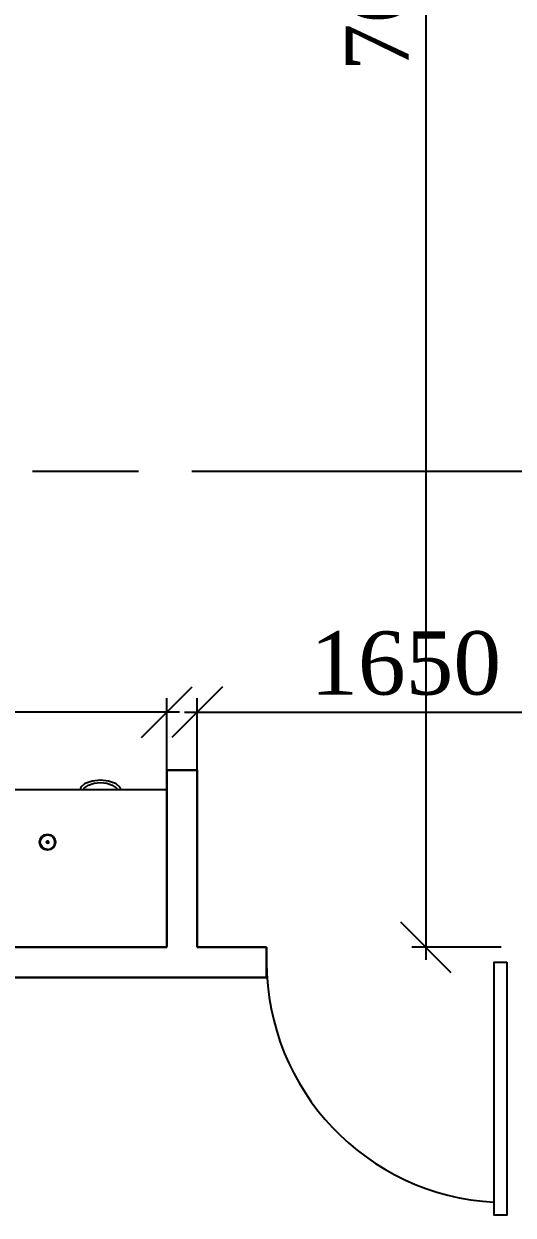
# Model space of a CAD drawing. Header units: inches. Extents: x 2870606 to 3671143, y -733551 to -473558.
# Drawn here: x 3341437 to 3343372, y -509363 to -504653 of the extents above; entities that cross this region are included whole.
import ezdxf

# ---------------------------------------------------------------- set-up
doc = ezdxf.new("R2010")
doc.units = ezdxf.units.IN
doc.header["$MEASUREMENT"] = 0
doc.linetypes.add('ACAD_ISO08W100', pattern=[36, 24, -3, 6, -3])
doc.styles.add('J~stule', font='dutch.ttf')
doc.dimstyles.new('J~style', dxfattribs={"dimscale": 100, "dimtxt": 2.5, "dimasz": 2, "dimexe": 0.55, "dimexo": 0.725, "dimtad": 1, "dimdec": 0, "dimdsep": 46, "dimtxsty": 'J~stule', "dimblk": 'OBLIQUE', "dimcen": 2, "dimdle": 0.5, "dimadec": 0, "dimazin": 0, "dimtfac": 1, "dimtdec": 0, "dimtmove": 0, "dimatfit": 3, "dimfxl": 1, "dimarcsym": 0})

# ---------------------------------------------------------------- blocks, each defined once
blk = doc.blocks.new('_Oblique')
at = {"color": 0, "linetype": 'ByBlock', "lineweight": -2}
blk.add_line((-0.5, -0.5), (0.5, 0.5), dxfattribs=at)
blk = doc.blocks.new('*D499')
at = {"color": 0, "lineweight": -2, "transparency": 16777216}
for p, q in [((3343026.2, -500573.1), (3343026.2, -508353.1)), ((3343199.5, -500623.1), (3342971.2, -500623.1)), ((3343324.7, -508303.1), (3342971.2, -508303.1))]:
    blk.add_line(p, q, dxfattribs=at)
at = {"layer": 'Defpoints', "color": 0, "lineweight": 35, "transparency": 16777216}
for p in [(3343272, -500623.1), (3343026.2, -508303.1), (3343397.2, -508303.1)]:
    blk.add_point(p, dxfattribs=at)
at = {"color": 0, "lineweight": -2, "transparency": 16777216, "xscale": 200, "yscale": 200, "zscale": 200}
for p, rotation in [((3343026.2, -500623.1), 90), ((3343026.2, -508303.1), 270)]:
    blk.add_blockref('_Oblique', p, dxfattribs=dict(at, rotation=rotation))
at = {"color": 0, "transparency": 16777216, "insert": (3342836, -504463.1), "char_height": 250, "attachment_point": 5, "rotation": 90, "style": 'J~stule'}
blk.add_mtext('7680', dxfattribs=at)
blk = doc.blocks.new('fgdgf')
for p, q in [((830048.4, 158583.2, -1288.5), (830048.4, 157961.3, -1288.5)), ((830422.4, 158583.2, -1288.5), (832278.4, 158583.2, -1288.5)), ((830487.9, 158168.3, -1288.5), (830490.3, 158180.5, -1288.5)), ((830490.3, 158156.2, -1288.5), (830487.9, 158168.3, -1288.5)), ((830490.3, 158180.5, -1288.5), (830497.2, 158190.7, -1288.5)), ((830492.8, 158179.4, -1288.5), (830490.6, 158168.3, -1288.5)), ((830490.6, 158168.3, -1288.5), (830492.8, 158157.3, -1288.5)), ((830499.1, 158188.9, -1288.5), (830492.8, 158179.4, -1288.5)), ((830497.2, 158190.7, -1288.5), (830507.5, 158197.6, -1288.5)), ((830499.1, 158188.9, -1288.5), (830508.5, 158195.1, -1288.5)), ((830507.5, 158197.6, -1288.5), (830519.6, 158200, -1288.5)), ((830519.6, 158197.3, -1288.5), (830508.5, 158195.1, -1288.5)), ((830519.6, 158168.3, -1288.5), (830512.3, 158168.3, -1288.5)), ((830512.8, 158171.1, -1288.5), (830519.6, 158168.3, -1288.5)), ((830519.6, 158168.3, -1288.5), (830512.8, 158165.6, -1288.5)), ((830519.6, 158168.3, -1288.5), (830514.4, 158173.5, -1288.5)), ((830519.6, 158168.3, -1288.5), (830514.4, 158163.2, -1288.5)), ((830516.8, 158175.1, -1288.5), (830519.6, 158168.3, -1288.5)), ((830519.6, 158168.3, -1288.5), (830516.8, 158161.6, -1288.5)), ((830519.6, 158200, -1288.5), (830531.7, 158197.6, -1288.5)), ((830519.6, 158197.3, -1288.5), (830530.7, 158195.1, -1288.5)), ((830519.6, 158168.3, -1288.5), (830519.6, 158175.7, -1288.5)), ((830519.6, 158168.3, -1288.5), (830522.4, 158175.1, -1288.5)), ((830519.6, 158168.3, -1288.5), (830524.7, 158173.5, -1288.5)), ((830519.6, 158168.3, -1288.5), (830526.3, 158171.1, -1288.5)), ((830519.6, 158168.3, -1288.5), (830526.9, 158168.3, -1288.5)), ((830526.3, 158165.6, -1288.5), (830519.6, 158168.3, -1288.5)), ((830524.7, 158163.2, -1288.5), (830519.6, 158168.3, -1288.5)), ((830522.4, 158161.6, -1288.5), (830519.6, 158168.3, -1288.5)), ((830519.6, 158161, -1288.5), (830519.6, 158168.3, -1288.5)), ((830530.7, 158195.1, -1288.5), (830540.1, 158188.9, -1288.5)), ((830531.7, 158197.6, -1288.5), (830541.9, 158190.7, -1288.5)), ((830540.1, 158188.9, -1288.5), (830546.4, 158179.4, -1288.5)), ((830541.9, 158190.7, -1288.5), (830548.8, 158180.5, -1288.5)), ((830546.4, 158179.4, -1288.5), (830548.6, 158168.3, -1288.5)), ((830548.6, 158168.3, -1288.5), (830546.4, 158157.3, -1288.5)), ((830548.8, 158180.5, -1288.5), (830551.2, 158168.3, -1288.5)), ((830551.2, 158168.3, -1288.5), (830548.8, 158156.2, -1288.5)), ((830497.2, 158146, -1288.5), (830490.3, 158156.2, -1288.5)), ((830492.8, 158157.3, -1288.5), (830499.1, 158147.8, -1288.5)), ((830507.5, 158139.1, -1288.5), (830497.2, 158146, -1288.5)), ((830499.1, 158147.8, -1288.5), (830508.5, 158141.6, -1288.5)), ((830519.6, 158136.7, -1288.5), (830507.5, 158139.1, -1288.5)), ((830519.6, 158139.4, -1288.5), (830508.5, 158141.6, -1288.5)), ((830530.7, 158141.6, -1288.5), (830519.6, 158139.4, -1288.5)), ((830531.7, 158139.1, -1288.5), (830519.6, 158136.7, -1288.5)), ((830540.1, 158147.8, -1288.5), (830530.7, 158141.6, -1288.5)), ((830541.9, 158146, -1288.5), (830531.7, 158139.1, -1288.5)), ((830546.4, 158157.3, -1288.5), (830540.1, 158147.8, -1288.5)), ((830548.8, 158156.2, -1288.5), (830541.9, 158146, -1288.5)), ((830048.4, 157961.3, -1288.5), (831181.1, 157961.3, -1288.5)), ((830233.6, 157950.9, -1288.5), (830230.9, 157961.3, -1288.5)), ((830250.7, 157935.7, -1288.5), (830233.6, 157950.9, -1288.5)), ((830248.2, 157954.2, -1288.5), (830244.6, 157961.3, -1288.5)), ((830263.8, 157942.8, -1288.5), (830248.2, 157954.2, -1288.5)), ((830278, 157925.4, -1288.5), (830250.7, 157935.7, -1288.5)), ((830285.7, 157935.5, -1288.5), (830263.8, 157942.8, -1288.5)), ((830310.8, 157932.9, -1288.5), (830285.7, 157935.5, -1288.5)), ((830335.9, 157935.5, -1288.5), (830310.8, 157932.9, -1288.5)), ((830357.8, 157942.8, -1288.5), (830335.9, 157935.5, -1288.5)), ((830370.9, 157935.7, -1288.5), (830343.7, 157925.4, -1288.5)), ((830373.5, 157954.2, -1288.5), (830357.8, 157942.8, -1288.5)), ((830388.1, 157950.9, -1288.5), (830370.9, 157935.7, -1288.5)), ((830377.1, 157961.3, -1288.5), (830373.5, 157954.2, -1288.5)), ((830388.1, 157950.9, -1288.5), (830390.7, 157961.3, -1288.5)), ((830310.8, 157921.7, -1288.5), (830278, 157925.4, -1288.5)), ((830343.7, 157925.4, -1288.5), (830310.8, 157921.7, -1288.5))]:
    blk.add_line(p, q)
blk = doc.blocks.new('*D593')
at = {"color": 0, "lineweight": -2, "transparency": 16777216}
for p, q in [((3342122, -507775.5), (3342122, -507319.5)), ((3343772, -507771.3), (3343772, -507319.5)), ((3342072, -507374.5), (3343822, -507374.5))]:
    blk.add_line(p, q, dxfattribs=at)
at = {"layer": 'Defpoints', "color": 0, "lineweight": 35, "transparency": 16777216}
for p in [(3343772, -507374.5), (3342122, -507848, 94.1), (3343772, -507843.8, -45.2)]:
    blk.add_point(p, dxfattribs=at)
at = {"color": 0, "lineweight": -2, "transparency": 16777216, "xscale": 200, "yscale": 200, "zscale": 200, "rotation": 180}
blk.add_blockref('_Oblique', (3342122, -507374.5), dxfattribs=at)
at = {"color": 0, "lineweight": -2, "transparency": 16777216, "xscale": 200, "yscale": 200, "zscale": 200}
blk.add_blockref('_Oblique', (3343772, -507374.5), dxfattribs=at)
at = {"color": 0, "transparency": 16777216, "insert": (3342947, -507181.8), "char_height": 250, "attachment_point": 5, "style": 'J~stule'}
blk.add_mtext('1650', dxfattribs=at)
blk = doc.blocks.new('*D594')
at = {"color": 0, "lineweight": -2, "transparency": 16777216}
for p, q in [((3339772, -507756.1), (3339772, -507319.5)), ((3342002, -507756.1), (3342002, -507319.5)), ((3342052, -507374.5), (3339722, -507374.5))]:
    blk.add_line(p, q, dxfattribs=at)
at = {"layer": 'Defpoints', "color": 0, "lineweight": 35, "transparency": 16777216}
for p in [(3339772, -507374.5), (3339772, -507828.6), (3342002, -507828.6)]:
    blk.add_point(p, dxfattribs=at)
at = {"color": 0, "lineweight": -2, "transparency": 16777216, "xscale": 200, "yscale": 200, "zscale": 200, "rotation": 180}
blk.add_blockref('_Oblique', (3339772, -507374.5), dxfattribs=at)
at = {"color": 0, "lineweight": -2, "transparency": 16777216, "xscale": 200, "yscale": 200, "zscale": 200}
blk.add_blockref('_Oblique', (3342002, -507374.5), dxfattribs=at)
at = {"color": 0, "transparency": 16777216, "insert": (3340887, -507184.5), "char_height": 250, "attachment_point": 5, "style": 'J~stule'}
blk.add_mtext('2230', dxfattribs=at)

msp = doc.modelspace()

# ---------------------------------------------------------------- linework, layer by layer
at = {"color": 252, "linetype": 'ACAD_ISO08W100', "ltscale": 70}
msp.add_line((3366460.93, -506423.13), (3300567.24, -506423.13), dxfattribs=at)
at = {"lineweight": 30}
msp.add_line((3342397.19, -508303.13, 17.61), (3342397.19, -508423.13, 17.61), dxfattribs=at)
for points in [[(3342002.01, -508303.13), (3339772.01, -508303.13), (3339772.01, -506623.13), (3339372.01, -506623.13), (3339372.01, -508423.13), (3342397.19, -508423.13)], [(3342397.19, -508303.13), (3342122.01, -508303.13)]]:
    msp.add_lwpolyline(points, dxfattribs=at)
at = {"lineweight": 30, "elevation": 94.1}
msp.add_lwpolyline([(3342002.01, -508303.13), (3342002.01, -507603.13), (3342122.01, -507603.13), (3342122.01, -508303.13)], dxfattribs=at)
msp.add_lwpolyline([(3343347.19, -508363.13), (3343347.19, -509363.13), (3343297.19, -509363.13), (3343297.19, -508363.13)], close=True)
msp.add_arc((3343346.91, -508363.24, 17.61), 949.72, 179.99321, 266.99919)

# ---------------------------------------------------------------- block references
at = {"rotation": 180}
msp.add_blockref('fgdgf', (4172050.37, -349719.93, 1288.5), dxfattribs=at)

# ---------------------------------------------------------------- dimensions: what is measured, and where the dimension line sits
dim = msp.add_linear_dim(base=(3343026.22, -508303.13), p1=(3343272.01, -500623.13), p2=(3343397.19, -508303.13), angle=90, dimstyle='J~style', override={"dimdec": 1, "dimtdec": 1})
dim.commit()
dim.dimension.update_dxf_attribs({"geometry": '*D499', "text_midpoint": (3342836.03, -504463.13)})
for base, p1, p2, picture, middle in [((3339772.01, -507374.47), (3342002.01, -507828.55), (3339772.01, -507828.55), '*D594', (3340887.01, -507184.46)), ((3343772.01, -507374.47), (3342122.01, -507847.96, 94.1), (3343772.01, -507843.82, -45.22), '*D593', (3342947.01, -507181.77))]:
    dim = msp.add_linear_dim(base=base, p1=p1, p2=p2, dimstyle='J~style', override={"dimdec": 1, "dimtdec": 1})
    dim.commit()
    dim.dimension.update_dxf_attribs({"geometry": picture, "text_midpoint": middle})

doc.saveas('drawing.dxf')
